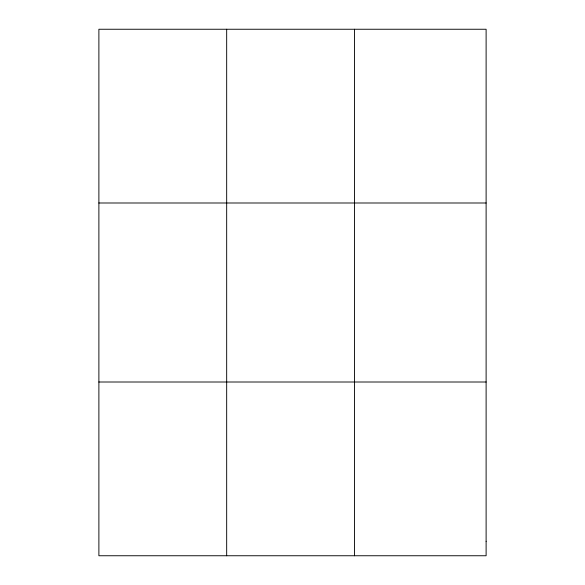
<?xml version="1.0" encoding="UTF-8"?>
<svg xmlns="http://www.w3.org/2000/svg" width="585" height="585" viewBox="0 0 585 585"><rect width="100%" height="100%" fill="white"/><g stroke="black" fill="none" stroke-linecap="round" stroke-linejoin="round"><path stroke-width="0.88" d="M226.673 29.25L226.673 555.75M354.459 29.25L354.459 555.75M98.887 202.995L486.113 202.995M98.887 382.005L486.113 382.005M486.113 541.271L486.113 555.75L98.887 555.75L98.887 29.25L486.113 29.25L486.113 541.271"/></g></svg>
